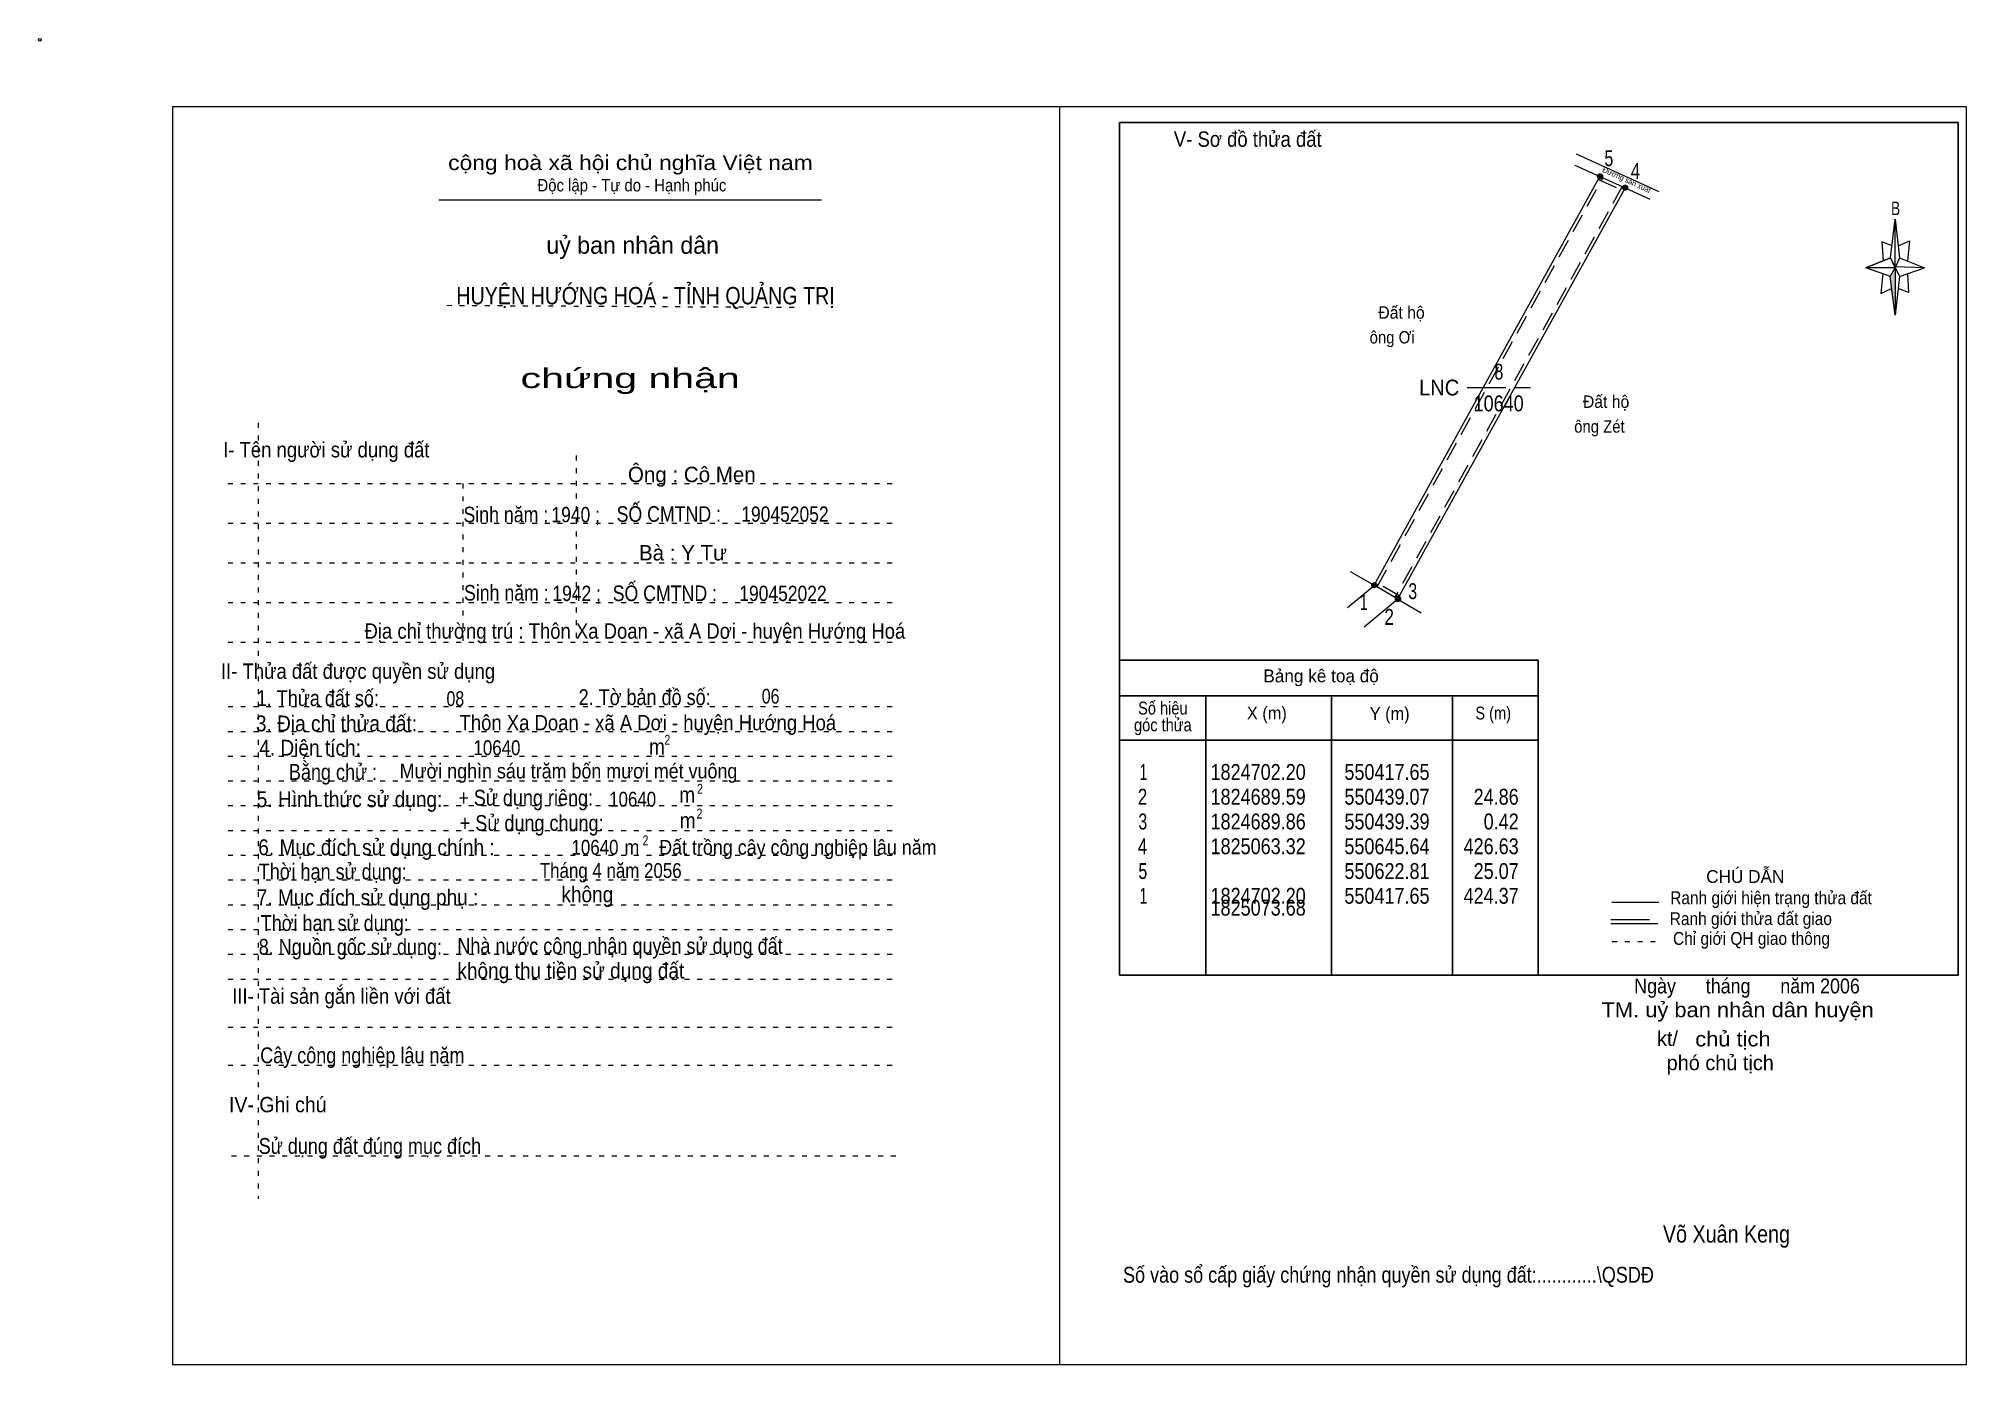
# Model space of a CAD drawing. Header units: centimetres. Extents: x -1.6 to 37.4, y -1.3 to 25.5.
import ezdxf
from ezdxf.enums import TextEntityAlignment as Align

# ---------------------------------------------------------------- set-up
doc = ezdxf.new("R2010")
doc.units = ezdxf.units.CM
doc.header["$LTSCALE"] = 0.13
for name, pattern in [('DOTTED', [1.5, 0.3, -1.2]), ('LONG_DASHED', [7.5, 6, -1.5]), ('MEDIUM_DASHED', [4.5, 3, -1.5])]:
    doc.linetypes.add(name, pattern=pattern)
for name, color, linetype, lineweight in [('1', 7, 'DOTTED', 13), ('10', 7, 'Continuous', 13), ('2', 7, 'Continuous', 25), ('3', 7, 'Continuous', 13), ('30', 7, 'Continuous', 13), ('32', 7, 'LONG_DASHED', 13), ('33', 7, 'LONG_DASHED', 13), ('35', 7, 'Continuous', 13)]:
    doc.layers.add(name, color=color, linetype=linetype, lineweight=lineweight)

msp = doc.modelspace()

# ---------------------------------------------------------------- hatches: boundary and pattern name
at = {"layer": '30'}
msp.add_hatch(color=256, dxfattribs=at).paths.add_polyline_path([(35.91, 20.87), (35.91, 19.91), (35.81, 20.69)])
at = {"layer": '32'}
for points in [[(30.0028, 22.7154, 1), (29.9028, 22.7154, 1)], [(30.5101, 22.4852, 1), (30.4101, 22.4852, 1)], [(25.4439, 14.4606, 1), (25.3439, 14.4606, 1)], [(25.9198, 14.1804, 1), (25.8198, 14.1804, 1)], [(25.9269, 14.1864, 1), (25.8269, 14.1864, 1)]]:
    msp.add_hatch(color=256, dxfattribs=at).paths.add_polyline_path(points)

# ---------------------------------------------------------------- linework, layer by layer
at = {"layer": '1', "linetype": 'Continuous'}
msp.add_line((6.51, 22.24), (14.23, 22.24), dxfattribs=at)
at = {"layer": '1'}
for p, q in [((6.67, 20.11), (13.82, 20.07)), ((2.86, 17.74), (2.86, 2.07)), ((9.28, 17.08), (9.28, 13.31)), ((2.25, 16.51), (15.75, 16.51)), ((6.99, 16.51), (6.99, 13.31)), ((2.25, 15.71), (15.75, 15.71)), ((2.25, 14.91), (15.75, 14.91)), ((2.25, 14.11), (15.75, 14.11)), ((2.25, 13.31), (15.75, 13.31)), ((2.25, 12.01), (15.75, 12.01)), ((2.25, 11.51), (15.75, 11.51)), ((2.25, 11.01), (15.75, 11.01)), ((2.25, 10.51), (15.75, 10.51)), ((2.25, 10.01), (15.75, 10.01)), ((2.25, 9.51), (15.75, 9.51)), ((2.25, 9.01), (15.75, 9.01)), ((2.25, 8.51), (15.75, 8.51)), ((2.25, 8.01), (15.75, 8.01)), ((2.25, 7.51), (15.75, 7.51)), ((2.25, 7.01), (15.75, 7.01)), ((2.25, 6.51), (15.75, 6.51)), ((2.25, 5.54), (15.75, 5.54)), ((2.25, 4.77), (15.75, 4.77)), ((2.32, 2.94), (15.82, 2.94))]:
    msp.add_line(p, q, dxfattribs=at)
at = {"layer": '10'}
for p, q in [((29.47, 23.17), (31.14, 22.41)), ((29.44, 22.94), (29.95, 22.71)), ((30.46, 22.48), (30.96, 22.25)), ((24.91, 14.74), (25.39, 14.46)), ((25.87, 14.18), (25.19, 13.61)), ((25.87, 14.18), (26.34, 13.9))]:
    msp.add_line(p, q, dxfattribs=at)
at = {"layer": '10', "linetype": 'MEDIUM_DASHED'}
for p, q in [((25.45, 14.43), (30.01, 22.68)), ((29.92, 22.65), (30.43, 22.42)), ((30.4, 22.51), (25.81, 14.22)), ((25.91, 14.24), (25.43, 14.52))]:
    msp.add_line(p, q, dxfattribs=at)
at = {"layer": '10'}
for points in [[(25.39, 14.46), (29.95, 22.71), (30.46, 22.48)], [(30.46, 22.48), (25.87, 14.19), (25.87, 14.18), (25.39, 14.46)], [(25.39, 14.46), (25.39, 14.45), (24.85, 14)]]:
    msp.add_lwpolyline(points, dxfattribs=at)
msp.add_circle((-1.55, 25.47), 0.025, dxfattribs=at)
at = {"layer": '2'}
for p, q in [((20.25, 12.95), (28.7, 12.95)), ((28.7, 6.59), (28.7, 12.95)), ((20.25, 12.23), (28.7, 12.23)), ((21.99, 6.59), (21.99, 12.23)), ((24.53, 10.89), (24.53, 12.23)), ((26.97, 12.23), (26.97, 6.59)), ((20.25, 11.33), (28.7, 11.33))]:
    msp.add_line(p, q, dxfattribs=at)
msp.add_lwpolyline([(37.18, 23.8), (20.25, 23.8), (20.25, 6.59), (37.18, 6.59)], close=True, dxfattribs=at)
msp.add_lwpolyline([(24.53, 6.59), (24.53, 10.39), (24.53, 10.89)], dxfattribs=at)
at = {"layer": '3'}
msp.add_line((19.04, 24.12), (19.04, -1.27), dxfattribs=at)
for points in [[(19.04, 24.12), (1.13, 24.12), (1.13, -1.27), (19.04, -1.27)], [(19.04, -1.27), (37.35, -1.27), (37.35, 24.12), (19.04, 24.12)]]:
    msp.add_lwpolyline(points, dxfattribs=at)
at = {"layer": '30'}
for p, q in [((35.82, 21.07), (35.91, 21.85)), ((36, 21.07), (36.5, 20.87)), ((35.82, 20.69), (35.32, 20.87)), ((36, 20.69), (35.91, 19.91)), ((36.16, 20.75), (36.18, 20.37)), ((36.18, 20.37), (35.97, 20.45))]:
    msp.add_line(p, q, dxfattribs=at)
for points in [[(35.91, 21.85), (36, 21.07), (35.91, 20.87)], [(35.91, 20.87), (35.32, 20.87), (35.82, 21.07), (36, 20.69), (36.5, 20.87), (35.91, 20.89)], [(35.91, 20.87), (35.91, 19.91), (35.81, 20.69)]]:
    msp.add_lwpolyline(points, close=True, dxfattribs=at)
for points in [[(35.97, 21.31), (36.2, 21.41), (36.16, 21.01)], [(35.91, 20.87), (35.82, 21.07), (35.32, 20.87)], [(35.85, 21.31), (35.64, 21.39), (35.67, 21.01)], [(35.66, 20.75), (35.62, 20.35), (35.84, 20.45)], [(35.91, 20.87), (36, 20.69), (36.5, 20.87)]]:
    msp.add_lwpolyline(points, dxfattribs=at)
at = {"layer": '32'}
for centre in [(29.9528, 22.7154), (30.4601, 22.4852), (25.3939, 14.4606), (25.8698, 14.1804), (25.8769, 14.1864)]:
    msp.add_circle(centre, 0.05, dxfattribs=at)
at = {"layer": '33'}
msp.add_line((27.27, 18.45), (28.55, 18.45), dxfattribs=at)
at = {"layer": '35'}
for p, q in [((30.19, 8.06), (31.14, 8.06)), ((30.17, 7.63), (31.12, 7.63))]:
    msp.add_line(p, q, dxfattribs=at)
at = {"layer": '35', "linetype": 'LONG_DASHED'}
msp.add_line((30.17, 7.71), (31.12, 7.71), dxfattribs=at)
at = {"layer": '35', "linetype": 'DOTTED'}
msp.add_line((30.2, 7.27), (31.19, 7.27), dxfattribs=at)

# ---------------------------------------------------------------- texts
at = {"layer": '1'}
for s, height, width, p in [('V- Sơ đồ thửa đất', 0.31, 0.9, (22.84, 23.31)), ('cộng hoà xã hội chủ nghĩa Việt nam', 0.3, 1.15, (10.375, 22.84)), ('Độc lập - Tự do - Hạnh phúc', 0.25, 0.9, (10.405, 22.41)), ('chứng nhận', 0.4, 1.55, (10.37, 18.44)), ('I- Tên người sử dụng đất', 0.31, 0.9, (4.235, 17.04)), ('II- Thửa đất được quyền sử dụng', 0.31, 0.9, (4.875, 12.57)), ('III- Tài sản gắn liền với đất', 0.31, 0.9, (4.54, 6.01)), ('IV- Ghi chú', 0.31, 0.95, (3.255, 3.82))]:
    msp.add_text(s, height=height, dxfattribs=dict(at, width=width)).set_placement(p, align=Align.CENTER)
at = {"layer": '1', "width": 0.95}
msp.add_text('Đường sản xuất', height=0.1111, rotation=335.571, dxfattribs=at).set_placement((30.467, 22.5915), align=Align.CENTER)
at = {"layer": '1'}
msp.add_text('uỷ ban nhân dân', height=0.35, dxfattribs=at).set_placement((10.42, 21.15), align=Align.CENTER)
at = {"layer": '10'}
for s, width, p in [('  Đất hộ', 0.95, (25.3, 19.84)), ('ông Ơi', 0.9, (25.3, 19.34)), ('  Đất hộ', 0.95, (29.43, 18.04)), ('ông Zét', 0.9, (29.43, 17.54))]:
    msp.add_text(s, height=0.25, dxfattribs=dict(at, width=width)).set_placement(p)
for s, height, p in [('Ông : Cô Men', 0.31, (11.615, 16.54)), ('Bà : Y Tư', 0.31, (11.435, 14.96)), ('kt/ ', 0.3, (31.37, 5.16)), ('phó chủ tịch ', 0.3, (32.435, 4.67))]:
    msp.add_text(s, height=height, dxfattribs=at).set_placement(p, align=Align.CENTER)
for s, height, width, p in [('Sinh năm :', 0.3149, 0.85, (7.86, 15.73)), ('1940 ;', 0.31, 0.85, (9.27, 15.73)), ('SỐ CMTND :', 0.3149, 0.85, (11.15, 15.74)), ('190452052', 0.31, 0.85, (13.495, 15.74)), ('Sinh năm :', 0.3149, 0.85, (7.87, 14.15)), ('1942 ;', 0.31, 0.85, (9.29, 14.14)), ('SỐ CMTND :', 0.3149, 0.85, (11.07, 14.14)), ('190452022', 0.31, 0.85, (13.455, 14.14)), ('Địa chỉ thường trú : Thôn Xa Doan - xã A Dơi - huyện Hướng Hoá', 0.31, 0.9, (10.465, 13.38)), ('08', 0.3, 0.8, (6.84, 12.02)), ('06', 0.3, 0.8, (13.205, 12.07)), (' Thôn Xa Doan - xã A Dơi - huyện Hướng Hoá', 0.31, 0.9, (10.675, 11.53)), ('10640', 0.3, 0.85, (7.68, 11.03)), ('Mười nghìn sáu trăm bốn mươi mét vuông ', 0.3, 0.9, (9.175, 10.56)), ('10640', 0.3, 0.85, (10.42, 9.99)), ('m    Đất trồng cây công nghiệp lâu năm ', 0.3, 0.9, (13.455, 9.02)), ('10640', 0.3, 0.85, (9.66, 9.02)), ('Tháng 4 năm 2056 ', 0.3, 0.85, (10.025, 8.55)), ('Ngày      tháng      năm 2006', 0.3, 0.9, (32.92, 6.22)), ('TM. uỷ ban nhân dân huyện', 0.3, 1.1, (32.73, 5.74)), ('chủ tịch', 0.3, 1.1, (32.635, 5.15)), ('Võ Xuân Keng ', 0.35, 0.85, (32.56, 1.19))]:
    msp.add_text(s, height=height, dxfattribs=dict(at, width=width)).set_placement(p, align=Align.CENTER)
at = {"layer": '2'}
for s, height, width, p in [('HUYỆN HƯỚNG HOÁ - TỈNH QUẢNG TRỊ', 0.35, 0.85, (10.68, 20.13)), ('Số hiệu', 0.2591, 0.85, (21.125, 11.85)), ('3. Địa chỉ thửa đất:', 0.32, 0.9, (4.44, 11.51)), ('góc thửa', 0.2591, 0.85, (21.125, 11.51)), ('X (m)', 0.2591, 0.95, (23.225, 11.75)), ('Y (m)', 0.2591, 0.95, (25.705, 11.74)), ('S (m)', 0.2591, 0.85, (27.795, 11.75)), ('Số vào sổ cấp giấy chứng nhận quyền sử dụng đất:............\\QSDĐ', 0.32, 0.85, (25.68, 0.38))]:
    msp.add_text(s, height=height, dxfattribs=dict(at, width=width)).set_placement(p, align=Align.CENTER)
msp.add_text('Bảng kê toạ độ', height=0.2591, dxfattribs=at).set_placement((24.32, 12.5), align=Align.CENTER)
for s, height, width, p in [('1. Thửa đất số:', 0.32, 0.85, (2.83, 12.02)), ('2. Tờ bản đồ số:', 0.32, 0.85, (9.33, 12.04)), ('4. Diện tích:', 0.32, 0.9, (2.88, 11.02)), ('m', 0.32, 0.9, (10.75, 11.04)), ('2', 0.2, 0.8, (11.06, 11.24)), ('Bằng chử :', 0.32, 0.85, (3.48, 10.53)), ('5. Hình thức sử dụng:', 0.32, 0.9, (2.83, 9.98)), ('+ Sử dụng riêng:', 0.32, 0.85, (6.9, 10.01)), ('m', 0.32, 0.9, (11.36, 10.07)), ('2', 0.2, 0.8, (11.72, 10.25)), ('+ Sử dụng chung:', 0.32, 0.85, (6.93, 9.5)), ('m', 0.32, 0.9, (11.37, 9.55)), ('2', 0.2, 0.8, (11.71, 9.75)), ('6. Mục đích sử dụng chính : ', 0.32, 0.9, (2.86, 9.01)), ('2', 0.2, 0.8, (10.62, 9.21)), ('Thời hạn sử dụng: ', 0.32, 0.85, (2.87, 8.52)), ('7. Mục đích sử dụng phụ : ', 0.32, 0.9, (2.83, 8)), ('không', 0.32, 0.9, (8.98, 8.06)), ('Thời hạn sử dụng: ', 0.32, 0.85, (2.91, 7.48)), ('8. Nguồn gốc sử dụng: ', 0.32, 0.85, (2.87, 7)), ('Nhà nước công nhận quyền sử dụng đất ', 0.32, 0.85, (6.88, 7.02)), ('không thu tiền sử dụng đất', 0.32, 0.9, (6.88, 6.52)), ('Cây công nghiệp lâu năm', 0.32, 0.85, (2.9, 4.81)), ('Sử dụng đất đúng mục đích', 0.32, 0.85, (2.87, 2.98))]:
    msp.add_text(s, height=height, dxfattribs=dict(at, width=width)).set_placement(p)
at = {"layer": '30', "width": 0.75}
msp.add_text('B', height=0.2756, dxfattribs=at).set_placement((35.92, 21.93), align=Align.CENTER)
at = {"layer": '30'}
for s, width, p in [('1', 0.65, (20.81, 10.53)), ('1824702.20', 0.85, (24.01, 10.53)), ('550417.65', 0.85, (26.51, 10.53)), ('550417.65', 0.85, (26.51, 10.53)), ('2', 0.8, (20.81, 10.03)), ('1824689.59', 0.85, (24.01, 10.03)), ('550439.07', 0.85, (26.51, 10.03)), ('24.86', 0.85, (28.31, 10.03)), ('3', 0.75, (20.81, 9.53)), ('1824689.86', 0.85, (24.01, 9.53)), ('550439.39', 0.85, (26.51, 9.53)), ('0.42', 0.85, (28.31, 9.53)), ('4', 0.8, (20.81, 9.03)), ('1825063.32', 0.85, (24.01, 9.03)), ('550645.64', 0.85, (26.51, 9.03)), ('426.63', 0.85, (28.31, 9.03)), ('5', 0.75, (20.81, 8.53)), ('550622.81', 0.85, (26.51, 8.53)), ('25.07', 0.85, (28.31, 8.53)), ('1', 0.65, (20.81, 8.03)), ('1824702.20', 0.85, (24.01, 8.03)), ('550417.65', 0.85, (26.51, 8.03)), ('424.37', 0.85, (28.31, 8.03)), ('1825073.68', 0.85, (24.01, 7.79))]:
    msp.add_text(s, height=0.32, dxfattribs=dict(at, width=width)).set_placement(p, align=Align.RIGHT)
at = {"layer": '32'}
for s, width, p in [('5', 0.75, (30.13, 22.92)), ('4', 0.8, (30.665, 22.66)), ('3', 0.75, (26.17, 14.18)), ('1', 0.65, (25.18, 13.96)), ('2', 0.8, (25.695, 13.66))]:
    msp.add_text(s, height=0.32, dxfattribs=dict(at, width=width)).set_placement(p, align=Align.CENTER)
at = {"layer": '33'}
for s, width, p in [('8', 0.75, (27.91, 18.61)), ('10640', 0.85, (27.905, 17.97))]:
    msp.add_text(s, height=0.32, dxfattribs=dict(at, width=width)).set_placement(p, align=Align.CENTER)
at = {"layer": '33', "width": 0.95}
msp.add_text('LNC', height=0.32, dxfattribs=at).set_placement((27.11, 18.29), align=Align.RIGHT)
at = {"layer": '35'}
msp.add_text('CHÚ DẪN', height=0.2591, dxfattribs=at).set_placement((32.885, 8.45), align=Align.CENTER)
at = {"layer": '35', "width": 0.9}
for s, p in [('Ranh giới hiện trạng thửa đất', (33.405, 8.02)), ('Ranh giới thửa đất giao ', (33.04, 7.6)), ('Chỉ giới QH giao thông', (33.01, 7.2))]:
    msp.add_text(s, height=0.2591, dxfattribs=at).set_placement(p, align=Align.CENTER)

doc.saveas('drawing.dxf')
